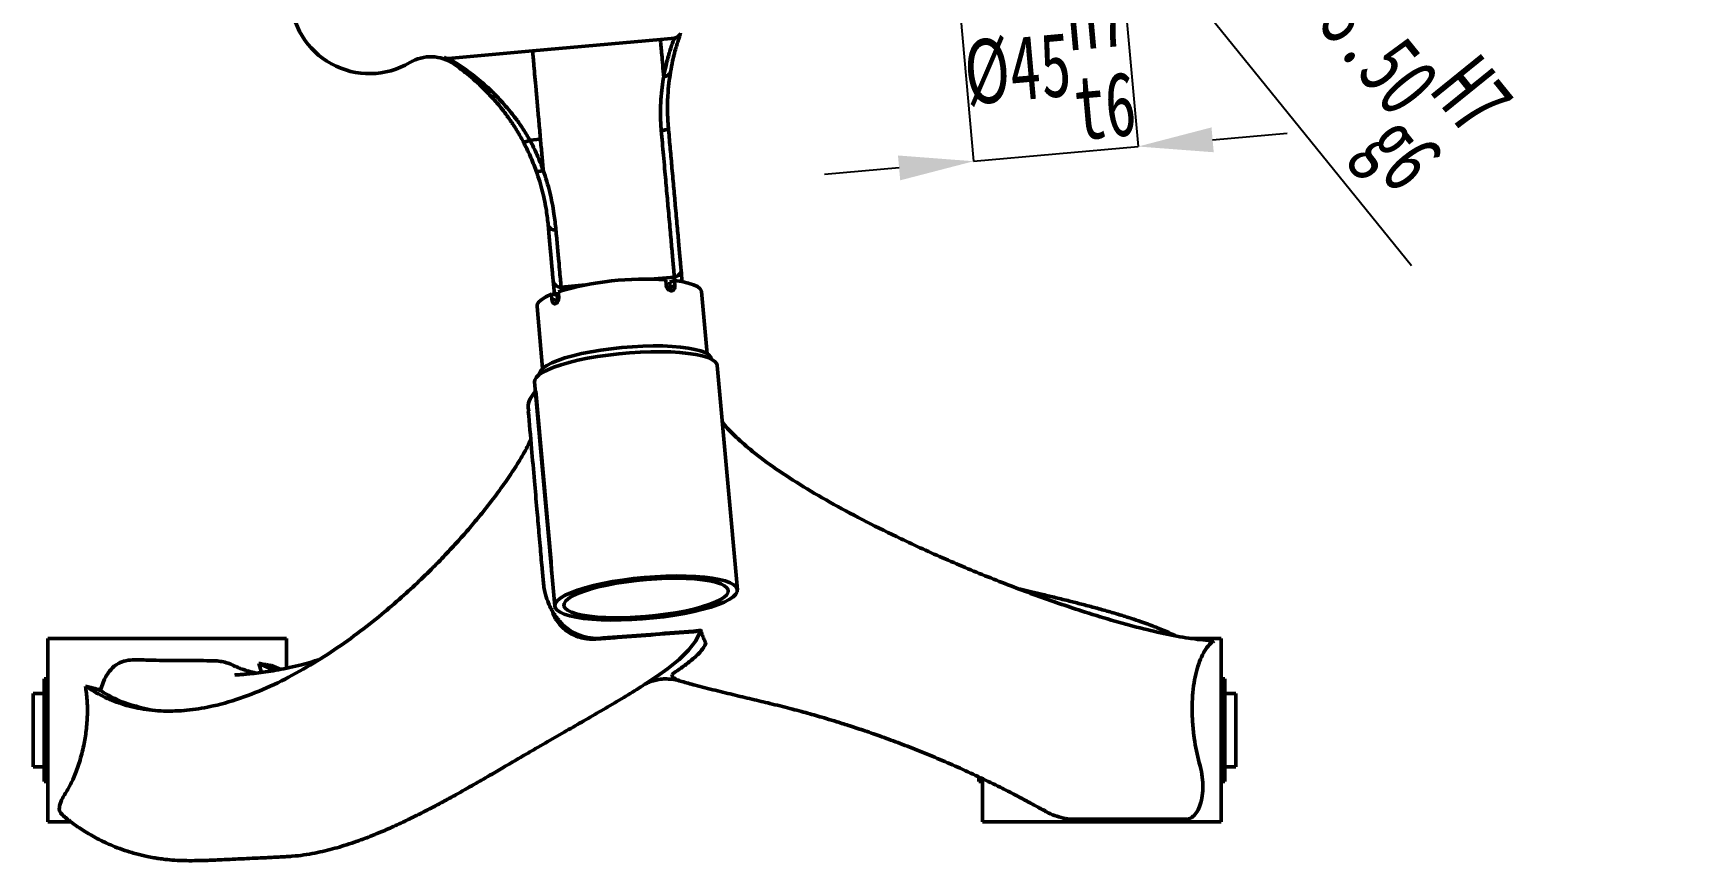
# Model space of a CAD drawing. Header units: millimetres. Extents: x 10 to 584, y 10 to 410.
# Drawn here: x 396.2 to 487, y 209.1 to 254.2 of the extents above; entities that cross this region are included whole.
import ezdxf

# ---------------------------------------------------------------- set-up
doc = ezdxf.new("R2010")
doc.units = ezdxf.units.MM
doc.header["$PDSIZE"] = -1
doc.layers.add('SLD-0', color=7, linetype='Continuous')
doc.styles.add('SLDTEXTSTYLE2', font='TXT', dxfattribs={"width": 0.7})
doc.dimstyles.new('SLDDIMSTYLE2', dxfattribs={"dimtxt": 3.5, "dimasz": 4.08, "dimexe": 0, "dimexo": 0.0625, "dimgap": 0.875, "dimtad": 1, "dimlfac": 5, "dimrnd": 1e-09, "dimzin": 12, "dimdsep": 46, "dimtxsty": 'SLDTEXTSTYLE2', "dimsah": 1, "dimcen": 0.09, "dimadec": 0, "dimazin": 3, "dimtfac": 1, "dimtmove": 0, "dimatfit": 0, "dimfxl": 1, "dimfrac": 2, "dimtolj": 1, "dimarcsym": 0})
doc.dimstyles.new('SLDDIMSTYLE4', dxfattribs={"dimtxt": 3.5, "dimasz": 4.08, "dimexe": 0, "dimexo": 0.0625, "dimgap": 0.875, "dimtad": 1, "dimlfac": 5, "dimrnd": 1e-09, "dimzin": 4, "dimdsep": 46, "dimtxsty": 'SLDTEXTSTYLE2', "dimsah": 1, "dimcen": 0, "dimadec": 0, "dimazin": 1, "dimtfac": 1, "dimtofl": 0, "dimtmove": 0, "dimatfit": 3, "dimfxl": 1, "dimfrac": 2, "dimtolj": 1, "dimarcsym": 0})

# ---------------------------------------------------------------- blocks, each defined once
blk = doc.blocks.new('_D_3')
at = {"layer": 'Defpoints', "color": 0, "lineweight": 50, "transparency": 16777216}
for p in [(455.606, 257.049), (446.641, 256.246), (456.414, 248.024)]:
    blk.add_point(p, dxfattribs=at)
at = {"layer": 'SLD-0', "color": 0, "lineweight": -2, "transparency": 16777216}
for p, q in [((455.611, 256.987), (456.414, 248.024)), ((446.647, 256.184), (447.45, 247.221)), ((447.45, 247.221), (456.414, 248.024)), ((460.478, 248.388), (464.541, 248.752)), ((443.386, 246.857), (439.322, 246.493))]:
    blk.add_line(p, q, dxfattribs=at)
at = {"layer": 'SLD-0', "color": 0, "lineweight": 50, "transparency": 16777216}
for points in [[(460.417, 249.066), (460.538, 247.711), (456.414, 248.024)], [(443.325, 247.535), (443.447, 246.18), (447.45, 247.221)]]:
    blk.add_solid(points, dxfattribs=at)
at = {"layer": 'SLD-0', "color": 0, "transparency": 16777216, "insert": (451.125, 256.628), "char_height": 3.5, "attachment_point": 2, "rotation": 5.11836, "style": 'SLDTEXTSTYLE2'}
blk.add_mtext('\\A1;%%C45\\SH7^ t6;', dxfattribs=at)
blk = doc.blocks.new('_D_5')
at = {"layer": 'Defpoints', "color": 0, "lineweight": 50, "transparency": 16777216}
for p in [(450.133, 267.704), (451.831, 265.604)]:
    blk.add_point(p, dxfattribs=at)
at = {"layer": 'SLD-0', "color": 0, "lineweight": -2, "transparency": 16777216}
blk.add_line((471.318, 241.512), (454.397, 262.432), dxfattribs=at)
at = {"layer": 'SLD-0', "color": 0, "lineweight": 50, "transparency": 16777216}
blk.add_solid([(454.926, 262.86), (453.868, 262.005), (451.831, 265.604)], dxfattribs=at)
at = {"layer": 'SLD-0', "color": 0, "transparency": 16777216, "insert": (468.69, 260.994), "char_height": 3.5, "attachment_point": 1, "rotation": 308.96737, "style": 'SLDTEXTSTYLE2'}
blk.add_mtext('\\A1;R13.50\\SH7^ g6;', dxfattribs=at)

msp = doc.modelspace()

# ---------------------------------------------------------------- linework, layer by layer
at = {"color": 7, "linetype": 'Continuous', "lineweight": 50}
for p, q in [((423.4028, 253.2437), (430.3749, 253.8682)), ((430.3749, 253.8682), (431.1358, 253.9364)), ((418.8031, 252.8317), (423.4028, 253.2437)), ((423.2531, 248.3659), (423.8351, 248.418)), ((424.5766, 240.1394), (424.5257, 240.7076)), ((429.8222, 240.7906), (431.1342, 240.9081)), ((430.6643, 240.7598), (430.6904, 240.4685)), ((431.1336, 240.7161), (430.8863, 240.6242)), ((430.8863, 240.6242), (430.9123, 240.333)), ((431.1336, 240.7161), (431.1597, 240.4249)), ((431.1515, 240.7139), (431.1342, 240.9081)), ((431.4978, 241.3321), (431.5487, 240.7639)), ((431.5405, 240.6504), (431.5487, 240.7639)), ((424.4318, 239.9673), (424.4579, 239.6761)), ((424.4318, 239.9673), (424.7455, 239.9382)), ((424.7455, 239.9382), (424.7716, 239.647)), ((424.7595, 239.7821), (424.8256, 239.7219)), ((424.802, 240.1048), (424.828, 239.8136)), ((424.9589, 240.355), (426.2709, 240.4725)), ((424.9589, 240.355), (424.9763, 240.1608)), ((431.1597, 240.4249), (430.9123, 240.333)), ((432.9144, 236.7249), (432.6112, 240.1108)), ((423.6471, 239.3078), (423.9503, 235.922)), ((424.4579, 239.6761), (424.7716, 239.647)), ((433.1414, 236.4325), (433.1408, 236.44)), ((434.5698, 223.8479), (433.4743, 236.0785)), ((423.5142, 235.1864), (424.6097, 222.9558)), ((423.7782, 235.6014), (423.7789, 235.5939)), ((423.5775, 234.7059), (424.4123, 225.3864)), ((409.9857, 221.2), (396.9857, 221.2)), ((396.9857, 221.2), (396.9857, 211.2)), ((409.9857, 221.2), (409.9857, 219.5977)), ((460.9415, 221.2), (459.2767, 221.2)), ((460.9415, 221.2), (460.9415, 211.2)), ((408.4806, 219.8348), (409.3443, 219.4514)), ((408.4807, 219.8349), (408.6244, 219.3418)), ((409.1685, 219.7194), (409.6727, 219.5109)), ((396.9857, 219), (396.7857, 219)), ((396.7857, 217.2035), (396.7857, 219)), ((461.1415, 219), (460.9415, 219)), ((461.1415, 217.2035), (461.1415, 219)), ((396.7857, 218.2), (396.1857, 218.2)), ((396.1857, 216.9168), (396.1857, 218.2)), ((429.4273, 218.6409), (429.5518, 218.7147)), ((461.7415, 218.2), (461.1415, 218.2)), ((461.7415, 216.9168), (461.7415, 218.2)), ((396.7857, 213.4), (396.7857, 217.2035)), ((461.1415, 213.4), (461.1415, 217.2035)), ((396.1857, 214.2), (396.1857, 216.9168)), ((461.7415, 214.2), (461.7415, 216.9168)), ((396.1857, 214.2), (396.7857, 214.2)), ((396.7857, 213.4), (396.9857, 213.4)), ((447.7415, 213.4), (447.7415, 213.6359)), ((447.7415, 213.4), (447.9415, 213.4)), ((447.9415, 213.5436), (447.9415, 211.2)), ((460.9415, 213.4), (461.1415, 213.4)), ((461.1415, 214.2), (461.7415, 214.2)), ((396.9857, 211.2), (398.2334, 211.2)), ((447.9415, 211.2), (460.9415, 211.2)), ((456.3978, 211.3396), (455.9838, 211.3396)), ((458.7292, 211.3396), (456.3978, 211.3396)), ((458.8543, 211.3396), (458.7292, 211.3396)), ((458.9594, 211.3396), (458.8543, 211.3396))]:
    msp.add_line(p, q, dxfattribs=at)
at = {"color": 7, "linetype": 'Continuous', "lineweight": 50, "flags": 128}
for points in [[(430.4193, 248.8886), (430.4969, 248.8979), (430.571, 248.9113), (430.6389, 248.9284), (430.6979, 248.9485), (430.7459, 248.9708), (430.7809, 248.9945), (430.8016, 249.0187), (430.8072, 249.0425)], [(423.2531, 248.3659), (423.1886, 248.3363), (423.1259, 248.3118), (423.0669, 248.2931), (423.0138, 248.2808), (422.968, 248.2753), (422.9313, 248.2768), (422.9048, 248.2852), (422.8893, 248.3003)], [(432.6112, 240.1108), (432.6059, 240.1429), (432.5372, 240.2683), (432.3934, 240.3842), (432.1768, 240.4886), (431.8912, 240.5797), (431.5415, 240.656), (431.1336, 240.7161)], [(431.5429, 240.6557), (431.5478, 240.6875), (431.5487, 240.7639)], [(424.4318, 239.9673), (424.133, 239.8283), (423.9024, 239.6872), (423.7438, 239.5464), (423.6599, 239.4085), (423.6471, 239.3078)], [(424.8283, 239.8117), (424.7826, 239.8324), (424.7534, 239.8495)], [(433.1408, 236.44), (433.1003, 236.5556), (432.9888, 236.6738), (432.8087, 236.7822), (432.5626, 236.879), (432.2543, 236.9627), (431.8885, 237.0322), (431.4707, 237.0864), (431.0073, 237.1244), (430.5052, 237.1457), (429.9722, 237.1499), (429.4162, 237.137), (428.8457, 237.1072), (428.2693, 237.0609), (427.6958, 236.9989), (427.1339, 236.922), (426.5921, 236.8315), (426.0787, 236.7286), (425.6012, 236.6151), (425.1672, 236.4925), (424.783, 236.3628)], [(423.5142, 235.1864), (423.5254, 235.2883), (423.6013, 235.427), (423.746, 235.5685), (423.9573, 235.7109), (424.2323, 235.8522), (424.5671, 235.9904), (424.9571, 236.1236), (425.3967, 236.2498), (425.8798, 236.3675), (426.3996, 236.4748), (426.9488, 236.5703), (427.5197, 236.6526), (428.1043, 236.7206), (428.6944, 236.7733), (429.2816, 236.81), (429.8578, 236.8302), (430.4149, 236.8335), (430.9449, 236.82), (431.4406, 236.7899), (431.895, 236.7435), (432.3016, 236.6814), (432.6547, 236.6047), (432.9495, 236.5143), (433.1817, 236.4115), (433.3481, 236.2978), (433.4463, 236.1748), (433.4743, 236.0785)], [(424.783, 236.3628), (424.4546, 236.2279), (424.1869, 236.0898), (423.9839, 235.9507), (423.8488, 235.8127), (423.7836, 235.6778), (423.7782, 235.6014)], [(434.5587, 223.746), (434.4827, 223.6073), (434.3381, 223.4658), (434.1268, 223.3234), (433.8518, 223.1821), (433.5169, 223.0439), (433.127, 222.9107), (432.6874, 222.7845), (432.2043, 222.6668), (431.6845, 222.5595), (431.1352, 222.464), (430.5643, 222.3817), (429.9798, 222.3137), (429.3897, 222.261), (428.8025, 222.2243), (428.2263, 222.2041), (427.6692, 222.2008), (427.1391, 222.2143), (426.6434, 222.2444), (426.1891, 222.2908), (425.7825, 222.3529), (425.4294, 222.4296), (425.1346, 222.52), (424.9024, 222.6228), (424.736, 222.7365), (424.6377, 222.8595), (424.609, 222.9902), (424.6502, 223.1266), (424.7607, 223.2669), (424.939, 223.4091), (425.1826, 223.5512), (425.488, 223.6912), (425.8511, 223.8271), (426.2666, 223.9571), (426.7287, 224.0793), (427.2311, 224.192), (427.7665, 224.2935), (428.3276, 224.3826), (428.9063, 224.4579), (429.4947, 224.5183), (430.0844, 224.5631), (430.6671, 224.5916), (431.2347, 224.6034), (431.7792, 224.5983), (432.293, 224.5765), (432.7689, 224.5381), (433.2001, 224.4838), (433.5806, 224.4143), (433.9052, 224.3306), (434.1691, 224.2338), (434.3687, 224.1254), (434.5013, 224.0068), (434.5649, 223.8797), (434.5587, 223.746)], [(434.0618, 223.7115), (433.9874, 223.5792), (433.8436, 223.4441), (433.6327, 223.3083), (433.358, 223.1739), (433.0239, 223.0432), (432.6357, 222.9181), (432.1994, 222.8007), (431.722, 222.6927), (431.2109, 222.5959), (430.6743, 222.5119), (430.1206, 222.4418), (429.5585, 222.3869), (428.9969, 222.3481), (428.4446, 222.3258), (427.9104, 222.3205), (427.4027, 222.3322), (426.9295, 222.3609), (426.4982, 222.4059), (426.1157, 222.4666), (425.788, 222.5421), (425.5203, 222.6312), (425.3167, 222.7324), (425.1805, 222.8442), (425.1138, 222.9647), (425.1177, 223.0922), (425.1922, 223.2245), (425.336, 223.3597), (425.5469, 223.4955), (425.8216, 223.6298), (426.1556, 223.7605), (426.5439, 223.8856), (426.9802, 224.003), (427.4576, 224.111), (427.9686, 224.2078), (428.5053, 224.2919), (429.059, 224.3619), (429.6211, 224.4168), (430.1827, 224.4557), (430.7349, 224.478), (431.2691, 224.4833), (431.7768, 224.4715), (432.2501, 224.4429), (432.6813, 224.3978), (433.0638, 224.3371), (433.3916, 224.2616), (433.6593, 224.1725), (433.8629, 224.0713), (433.9991, 223.9596), (434.0658, 223.839), (434.0618, 223.7115)], [(429.5518, 218.7147), (429.6163, 218.753), (430.2029, 219.1427), (430.7544, 219.5349), (431.398, 220.0484), (431.9122, 220.5535), (432.2969, 221.0697), (432.5596, 221.601), (432.5666, 221.6279), (432.5647, 221.6324), (432.5616, 221.6339), (432.5571, 221.6343), (432.5504, 221.6338), (432.5386, 221.6318), (432.4899, 221.621), (432.2967, 221.5825), (432.1781, 221.5659), (432.178, 221.5659), (432.178, 221.5659)]]:
    msp.add_lwpolyline(points, dxfattribs=at)
at = {"color": 7, "linetype": 'Continuous', "lineweight": 50}
for centre, radius, start, end in [((414.5116, 256.298), 4.3, 181.491751, 300.825093), ((431.1001, 254.3348), 0.4, 275.11836, 340.094859), ((417.8544, 250.6961), 2.2235, 55.406913, 120.825093), ((418.7675, 253.2301), 0.4, 238.583251, 275.11836), ((412.3038, 242.648), 12, 55.406913, 58.583251), ((430.598, 252.1854), 0.3392, 262.858811, 343.366918), ((424.5935, 243.8288), 0.355, 198.095191, 283.874444), ((424.9186, 240.7479), 0.395, 185.865841, 275.846828), ((429.5773, 223.9256), 16.8693, 86.305606, 106.444091), ((431.1039, 241.302), 0.395, 274.389891, 4.370878), ((424.9575, 240.1739), 0.3825, 185.167978, 216.361004), ((426.8694, 223.7692), 2.5723, 218.810338, 272.939414)]:
    msp.add_arc(centre, radius, start, end, dxfattribs=at)
for points, knots in [([(430.3749, 253.8682), (430.3767, 253.8486), (430.3805, 253.8062), (430.4042, 253.5412), (430.4388, 253.1551), (430.4852, 252.6373), (430.5264, 252.1771), (430.5516, 251.8955), (430.5558, 251.8488)], [0, 0, 0, 0, 0.1564666, 0.3375514, 0.5364888, 0.7457285, 0.9578184, 1, 1, 1, 1]), ([(430.5558, 251.8488), (430.5959, 252.0532), (430.699, 252.5782), (430.8539, 253.1238), (430.9883, 253.5392), (431.0671, 253.7597), (431.1226, 253.9045), (431.1314, 253.9257), (431.1358, 253.9364)], [0, 0, 0, 0, 0.1865095, 0.4790473, 0.6294782, 0.7798041, 0.889046, 1, 1, 1, 1]), ([(431.4762, 254.1986), (431.4724, 254.1881), (431.4647, 254.167), (431.4129, 254.021), (431.339, 253.8017), (431.2112, 253.3878), (431.0608, 252.8362), (430.961, 252.2948), (430.923, 252.0883)], [0, 0, 0, 0, 0.1129908, 0.2281279, 0.3729979, 0.5179516, 0.816164, 1, 1, 1, 1]), ([(418.8031, 252.8317), (418.8031, 252.8317), (418.8031, 252.8317), (418.824, 252.8205), (418.9346, 252.7581), (419.1773, 252.6124), (419.5411, 252.3771), (420.1284, 251.9561), (420.7483, 251.4453), (421.3656, 250.8526), (421.8013, 250.3879), (422.1994, 249.9201), (422.5628, 249.4537), (422.9209, 248.9352), (423.1461, 248.5591), (423.2531, 248.3659), (423.2531, 248.3659)], [0, 0, 0, 0, 0.0000012, 0.0295944, 0.0897702, 0.1516018, 0.2534009, 0.3565076, 0.535708, 0.6274997, 0.7192519, 0.7880404, 0.8567904, 0.9283752, 0.9999988, 1, 1, 1, 1]), ([(422.8893, 248.3003), (422.7844, 248.4894), (422.5747, 248.8673), (422.23, 249.4002), (421.8741, 249.8959), (421.4818, 250.3874), (421.0606, 250.8616), (420.4609, 251.4665), (419.7783, 252.0544), (419.3187, 252.3823), (419.1168, 252.5265)], [0, 0, 0, 0, 0.087759, 0.1754703, 0.2668828, 0.3583536, 0.4716655, 0.5850258, 0.8176077, 1, 1, 1, 1]), ([(423.4028, 253.2437), (423.4048, 253.2211), (423.4092, 253.1722), (423.4362, 252.8709), (423.4754, 252.434), (423.5276, 251.851), (423.5906, 251.1468), (423.6633, 250.336), (423.7452, 249.4211), (423.8055, 248.7483), (423.8351, 248.418)], [0, 0, 0, 0, 0.1014076, 0.2194896, 0.3491657, 0.4848491, 0.6211443, 0.753461, 0.8789581, 1, 1, 1, 1]), ([(430.4193, 248.8886), (430.3998, 249.1818), (430.3601, 249.7762), (430.3919, 250.5737), (430.4596, 251.2675), (430.5236, 251.6539), (430.5558, 251.8488)], [0, 0, 0, 0, 0.2566883, 0.5205204, 0.758124, 1, 1, 1, 1]), ([(430.923, 252.0883), (430.8929, 251.8925), (430.8323, 251.4979), (430.7717, 250.7936), (430.7458, 249.9703), (430.7865, 249.3551), (430.8072, 249.0425)], [0, 0, 0, 0, 0.23805922, 0.47976639, 0.73561465, 1, 1, 1, 1]), ([(431.1342, 240.9081), (431.1342, 240.9081), (431.1286, 240.9696), (431.1138, 241.1349), (431.0734, 241.5863), (431.0103, 242.2905), (430.9337, 243.1464), (430.8656, 243.9065), (430.7996, 244.6429), (430.7311, 245.408), (430.6608, 246.1933), (430.6021, 246.8486), (430.5211, 247.7527), (430.4592, 248.4431), (430.4193, 248.8886)], [0, 0, 0, 0, 0.000001, 0.0722901, 0.1446939, 0.2947659, 0.4371465, 0.5098839, 0.5825993, 0.6950335, 0.7532781, 0.8115618, 0.8784149, 1, 1, 1, 1]), ([(430.8072, 249.0425), (430.838, 248.6986), (430.8995, 248.0109), (430.9791, 247.1223), (431.0433, 246.4059), (431.1099, 245.6623), (431.1753, 244.9329), (431.2385, 244.2267), (431.3042, 243.4928), (431.3775, 242.6752), (431.4379, 242.0001), (431.478, 241.5525), (431.4912, 241.4055), (431.4978, 241.3321)], [0, 0, 0, 0, 0.0976102, 0.1952076, 0.2503633, 0.3054809, 0.4196632, 0.4908231, 0.5620044, 0.7075816, 0.8516968, 0.9259159, 1, 1, 1, 1]), ([(423.6007, 246.6953), (423.4967, 246.9695), (423.2883, 247.5192), (423.0225, 248.0395), (422.8893, 248.3003)], [0, 0, 0, 0, 0.4987843, 1, 1, 1, 1]), ([(423.2531, 248.3659), (423.2531, 248.3659), (423.3966, 248.1068), (423.668, 247.5687), (423.8803, 247.006), (423.9868, 246.7237)], [0, 0, 0, 0, 0.0000065, 0.4982229, 1, 1, 1, 1]), ([(423.8351, 248.418), (423.8602, 248.1377), (423.9105, 247.5755), (423.9613, 247.0082), (423.9868, 246.7237)], [0, 0, 0, 0, 0.4984473, 1, 1, 1, 1]), ([(424.256, 243.7186), (424.2278, 243.9819), (424.1836, 244.3955), (424.0708, 245.0201), (423.9514, 245.5522), (423.7981, 246.117), (423.6665, 246.5025), (423.6007, 246.6953)], [0, 0, 0, 0, 0.2996865, 0.4707951, 0.6417958, 0.8208068, 1, 1, 1, 1]), ([(423.9868, 246.7237), (424.0539, 246.5228), (424.1881, 246.1211), (424.3476, 245.5139), (424.4764, 244.9229), (424.5994, 244.227), (424.6482, 243.7694), (424.6786, 243.4842)], [0, 0, 0, 0, 0.1724095, 0.344687, 0.5238984, 0.7032144, 1, 1, 1, 1]), ([(424.5257, 240.7076), (424.5194, 240.7783), (424.5067, 240.92), (424.467, 241.3623), (424.4113, 241.9844), (424.3365, 242.8199), (424.2829, 243.4178), (424.256, 243.7186)], [0, 0, 0, 0, 0.13716601, 0.27456689, 0.55934277, 0.77832227, 1, 1, 1, 1]), ([(424.6786, 243.4842), (424.7062, 243.1764), (424.7617, 242.5568), (424.8299, 241.7948), (424.8858, 241.171), (424.9309, 240.6669), (424.9495, 240.4595), (424.9589, 240.355)], [0, 0, 0, 0, 0.2176343, 0.4381797, 0.6343871, 0.8157712, 1, 1, 1, 1]), ([(424.828, 239.8136), (424.8288, 239.7801), (424.8302, 239.7133), (424.8037, 239.6146), (424.76, 239.5311), (424.7028, 239.4716), (424.6398, 239.4428), (424.5781, 239.4479), (424.524, 239.4864), (424.483, 239.554), (424.4637, 239.6231), (424.4591, 239.6658), (424.4579, 239.6761)], [0, 0, 0, 0, 0.1072095, 0.2144133, 0.3217669, 0.4292186, 0.5365076, 0.6436278, 0.7508351, 0.8582502, 0.9656702, 1, 1, 1, 1]), ([(424.5766, 240.1394), (424.5856, 240.0737), (424.5952, 240.0038), (424.6301, 239.9518), (424.6322, 239.9487)], [0, 0, 0, 0, 0.939996, 1, 1, 1, 1]), ([(431.1597, 240.4249), (431.1602, 240.3925), (431.1611, 240.3276), (431.1305, 240.245), (431.0792, 240.1851), (431.0098, 240.1546), (430.9304, 240.1568), (430.8497, 240.1913), (430.7771, 240.2545), (430.7218, 240.3393), (430.6966, 240.415), (430.6916, 240.4581), (430.6904, 240.4685)], [0, 0, 0, 0, 0.1072095, 0.2144133, 0.3217669, 0.4292186, 0.5365076, 0.6436278, 0.7508351, 0.8582502, 0.9656702, 1, 1, 1, 1]), ([(430.9123, 240.333), (430.9135, 240.3001), (430.9154, 240.2437), (430.8961, 240.1989), (430.8881, 240.1802)], [0, 0, 0, 0, 0.5829069, 1, 1, 1, 1]), ([(424.7824, 239.582), (424.7821, 239.5828), (424.7751, 239.6015), (424.7733, 239.6247), (424.7716, 239.647)], [0, 0, 0, 0, 0.043432, 1, 1, 1, 1]), ([(423.1925, 233.5959), (423.1821, 233.653), (423.1392, 233.8876), (423.2437, 234.2653), (423.4662, 234.559), (423.5775, 234.7059)], [0, 0, 0, 0, 0.1385677, 0.569282, 1, 1, 1, 1]), ([(423.1723, 233.5997), (423.2316, 232.9211), (423.343, 231.6474), (423.499, 229.863), (423.6328, 228.331), (423.7355, 227.1553), (423.8113, 226.2862), (423.8664, 225.6539), (423.9146, 225.1036), (423.9564, 224.6422), (423.9955, 224.2518), (424.0335, 223.8985), (424.1212, 223.5087), (424.2642, 223.1161), (424.4197, 222.8009), (424.5828, 222.5272), (424.7318, 222.3086), (424.8278, 222.1952), (424.862, 222.1547)], [0, 0, 0, 0, 0.1547405, 0.2904508, 0.4067884, 0.5039106, 0.5581932, 0.6048698, 0.6472556, 0.6780365, 0.7093749, 0.742545, 0.7758758, 0.8337291, 0.8821447, 0.9287297, 0.9745946, 1, 1, 1, 1]), ([(433.747, 233.0348), (433.7703, 232.9981), (433.9433, 232.7258), (434.489, 232.1759), (435.4241, 231.3463), (436.6562, 230.4382), (438.1528, 229.4695), (439.8102, 228.5047), (441.5902, 227.5554), (443.6191, 226.5539), (445.8898, 225.5188), (448.3778, 224.4788), (450.8747, 223.525), (453.0782, 222.7667), (454.9631, 222.186), (456.5358, 221.7549), (458.0129, 221.4129), (459.3824, 221.162), (460.1551, 221.0966), (460.5415, 221.0639)], [0, 0, 0, 0, 0.0080555, 0.0598044, 0.1115573, 0.1736581, 0.2357635, 0.2978721, 0.3599829, 0.4220953, 0.4997344, 0.5773766, 0.6550161, 0.7326545, 0.7861278, 0.8395998, 0.8930687, 0.9465354, 1, 1, 1, 1]), ([(423.3082, 232.0455), (423.2472, 231.9155), (423.068, 231.5338), (422.652, 230.826), (422.0891, 229.9528), (421.4407, 229.0442), (420.7826, 228.1933), (420.1341, 227.4063), (419.5081, 226.6844), (418.8218, 225.9327), (418.0624, 225.1425), (417.2074, 224.3029), (416.2436, 223.4161), (415.1186, 222.4482), (413.8367, 221.4386), (412.4048, 220.4258), (410.889, 219.4858), (409.3026, 218.6542), (407.66, 217.9703), (406.1217, 217.5166), (404.7115, 217.2742), (403.4402, 217.2078), (402.1816, 217.3126), (401.0235, 217.5951), (399.9631, 218.0178), (399.3432, 218.4026), (399.0293, 218.5973)], [0, 0, 0, 0, 0.02137, 0.0627883, 0.1031163, 0.1431447, 0.1835409, 0.2130029, 0.2432832, 0.2747448, 0.3078391, 0.3433557, 0.3823589, 0.4239369, 0.4737967, 0.5252334, 0.5780689, 0.6322188, 0.6875684, 0.7440816, 0.7872446, 0.8311359, 0.8758587, 0.9215803, 0.9603016, 1, 1, 1, 1]), ([(424.4123, 225.3864), (424.4147, 225.3551), (424.4204, 225.2797), (424.4293, 225.0695), (424.4267, 224.9072), (424.4463, 224.7955), (424.4477, 224.7873)], [0, 0, 0, 0, 0.1331793, 0.3208108, 0.9502921, 1, 1, 1, 1]), ([(458.4383, 221.3492), (458.4075, 221.3646), (458.21, 221.4633), (457.8801, 221.6045), (457.4933, 221.7648), (457.2181, 221.872), (457.0016, 221.9538), (456.7957, 222.0293), (456.4761, 222.143), (456.0104, 222.3004), (455.3928, 222.495), (454.716, 222.6941), (454.0257, 222.8854), (453.3421, 223.0656), (452.6458, 223.2424), (451.9438, 223.4153), (451.2466, 223.5833), (450.6047, 223.7364), (450.1814, 223.8369), (449.9737, 223.8864), (449.9601, 223.8897)], [0, 0, 0, 0, 0.0123717, 0.079445, 0.1253451, 0.1584916, 0.1820312, 0.2076659, 0.236489, 0.3024864, 0.3810972, 0.4619963, 0.5443718, 0.6229725, 0.6977069, 0.7815226, 0.8596251, 0.931296, 0.9955095, 1, 1, 1, 1]), ([(427.004, 221.1681), (427.004, 221.1681), (426.7901, 221.1466), (426.4397, 221.1444), (425.9667, 221.249), (425.5935, 221.398), (425.2512, 221.6088), (424.9529, 221.8698), (424.7122, 222.1833), (424.5421, 222.4544), (424.5029, 222.6362), (424.4919, 222.6871)], [0, 0, 0, 0, 0.00000369, 0.19844821, 0.3231382, 0.45129179, 0.57468882, 0.7016575, 0.82439419, 0.9508397, 1, 1, 1, 1]), ([(427.0013, 221.2003), (427.0013, 221.2003), (427.3441, 221.2287), (429.0693, 221.3541), (430.796, 221.4906), (432.1796, 221.5964), (432.1796, 221.5964)], [0, 0, 0, 0, 0.0000023, 0.1984294, 0.9999977, 1, 1, 1, 1]), ([(432.178, 221.5659), (432.178, 221.5659), (430.7923, 221.4538), (429.0684, 221.3276), (427.3436, 221.1942), (427.004, 221.1681), (427.004, 221.1681)], [0, 0, 0, 0, 0.0000023, 0.8030759, 0.9999977, 1, 1, 1, 1]), ([(432.1796, 221.5964), (432.1796, 221.5964), (432.2745, 221.5999), (432.3942, 221.6124), (432.5192, 221.6328), (432.5536, 221.6372), (432.5659, 221.6368), (432.5727, 221.6348), (432.5821, 221.6271), (432.5937, 221.5927), (432.6357, 221.4559), (432.7135, 221.2302), (432.8026, 221.0446), (432.851, 220.9562), (432.851, 220.9562)], [0, 0, 0, 0, 0.00000293, 0.07313791, 0.09141136, 0.09861639, 0.10191939, 0.10610946, 0.11199983, 0.13674344, 0.23359579, 0.61871525, 0.99999705, 1, 1, 1, 1]), ([(432.851, 220.9562), (432.851, 220.9562), (432.8278, 220.8815), (432.7556, 220.7305), (432.5235, 220.4208), (432.1365, 220.058), (431.581, 219.6343), (431.1931, 219.3694), (430.9874, 219.2342), (430.9874, 219.2342)], [0, 0, 0, 0, 0.0000014, 0.1414441, 0.2829105, 0.5686143, 0.7840445, 0.9999987, 1, 1, 1, 1]), ([(458.9594, 211.3396), (458.9649, 211.3396), (458.9987, 211.3396), (459.0606, 211.3428), (459.1541, 211.3568), (459.3226, 211.4097), (459.4988, 211.5516), (459.6949, 211.8319), (459.8476, 212.2391), (459.9407, 212.7455), (459.9552, 213.3167), (459.8865, 213.9399), (459.7061, 214.565), (459.5598, 215.2321), (459.4428, 215.9544), (459.3675, 216.7352), (459.3497, 217.5242), (459.3909, 218.271), (459.4842, 218.9442), (459.6272, 219.5526), (459.8138, 220.085), (460.0412, 220.5314), (460.2883, 220.868), (460.461, 221.0016), (460.5415, 221.0639)], [0, 0, 0, 0, 0.0012025, 0.0073308, 0.0134431, 0.0247921, 0.0645735, 0.1180797, 0.1731137, 0.2268538, 0.2823695, 0.3322969, 0.3839334, 0.4340564, 0.4852308, 0.5434587, 0.6035756, 0.658687, 0.7153946, 0.7707442, 0.8275124, 0.8865955, 0.9471346, 1, 1, 1, 1]), ([(407.2172, 219.6535), (407.1524, 219.6898), (406.9039, 219.8295), (406.4936, 219.9464), (406.0153, 219.9823), (405.2773, 219.9862), (404.1737, 220.0038), (403.029, 219.9927), (402.2106, 220.0246), (401.7197, 220.0439), (401.2349, 220.0019), (400.765, 219.8269), (400.4196, 219.5365), (400.1577, 219.1733), (399.9871, 218.7937), (399.8912, 218.5097), (399.8699, 218.3485), (399.8684, 218.3371)], [0, 0, 0, 0, 0.0280845, 0.1078485, 0.1503904, 0.1936935, 0.3626856, 0.5316717, 0.5887381, 0.645733, 0.701584, 0.7548172, 0.8280617, 0.8828807, 0.9392315, 0.995705, 1, 1, 1, 1]), ([(411.7228, 220.0258), (411.5972, 219.9868), (411.2917, 219.8919), (410.7693, 219.7513), (410.1696, 219.6077), (409.5573, 219.4841), (408.9918, 219.389), (408.445, 219.3147), (407.9884, 219.2682), (407.6367, 219.2352), (407.4027, 219.2141), (407.1857, 219.2064), (407.1747, 219.2039), (407.1717, 219.2033)], [0, 0, 0, 0, 0.0765444, 0.1862053, 0.316507, 0.4390174, 0.5554313, 0.6657736, 0.7779083, 0.8644636, 0.9477299, 0.9861256, 1, 1, 1, 1]), ([(408.4807, 219.8347), (408.5787, 219.818), (408.7421, 219.79), (408.9714, 219.7517), (409.1027, 219.73), (409.1684, 219.7192)], [0, 0, 0, 0, 0.4282501, 0.7141206, 1, 1, 1, 1]), ([(408.3684, 219.3096), (408.3158, 219.3189), (408.178, 219.3432), (408.0141, 219.3839), (407.8753, 219.422), (407.7857, 219.4486), (407.6855, 219.4804), (407.5595, 219.5242), (407.399, 219.5859), (407.2862, 219.6377), (407.2241, 219.6662)], [0, 0, 0, 0, 0.1222377, 0.3205533, 0.4009136, 0.4689478, 0.5457642, 0.6606146, 0.8129943, 1, 1, 1, 1]), ([(429.534, 218.7001), (429.5329, 218.6994), (429.5293, 218.6972), (429.5626, 218.7169), (429.6428, 218.7591), (429.7885, 218.8243), (430.0039, 218.8994), (430.2982, 218.9655), (430.6298, 218.9971), (431.0081, 218.9732), (431.2695, 218.9352), (431.3981, 218.8869), (431.3983, 218.8868)], [0, 0, 0, 0, 0.0391279, 0.1263988, 0.2227835, 0.3216134, 0.4380359, 0.56683, 0.7107911, 0.847044, 0.9996705, 1, 1, 1, 1]), ([(430.9874, 219.2342), (431.0045, 219.1873), (431.0387, 219.0935), (431.1879, 218.9705), (431.3153, 218.9241), (431.3973, 218.8942)], [0, 0, 0, 0, 0.2623942, 0.5250947, 1, 1, 1, 1]), ([(431.3964, 218.8898), (431.4427, 218.8763), (431.7242, 218.7946), (432.3778, 218.6187), (433.3484, 218.3689), (434.4316, 218.106), (435.468, 217.86), (436.3335, 217.6531), (437.0235, 217.4829), (437.5547, 217.3469), (438.0471, 217.2159), (438.507, 217.0893), (438.9566, 216.9617), (439.4525, 216.8165), (440.0393, 216.6387), (440.7445, 216.4158), (441.5593, 216.146), (442.4727, 215.8274), (443.4709, 215.4597), (444.5294, 215.0468), (445.6279, 214.593), (446.7431, 214.1057), (447.855, 213.5918), (448.8493, 213.1068), (449.7137, 212.6656), (450.4322, 212.2842), (450.9542, 211.9979), (451.1734, 211.8732), (451.2369, 211.8371)], [0, 0, 0, 0, 0.0070472, 0.0427894, 0.0960514, 0.1473728, 0.1959843, 0.2409003, 0.2672855, 0.2917406, 0.3142335, 0.3348756, 0.3545498, 0.3753804, 0.4017666, 0.4334238, 0.470025, 0.5112153, 0.5566277, 0.6058894, 0.6575256, 0.7121366, 0.769419, 0.8291175, 0.8776228, 0.9275513, 0.9790359, 1, 1, 1, 1]), ([(397.7813, 211.5781), (397.7301, 211.6253), (397.5913, 211.7531), (397.5942, 212.0642), (397.7676, 212.5051), (398.1145, 213.0143), (398.4224, 213.6728), (398.7153, 214.4543), (398.9392, 215.3113), (399.0844, 216.1868), (399.1458, 217.0223), (399.1346, 217.8472), (399.0648, 218.3443), (399.0294, 218.5973)], [0, 0, 0, 0, 0.0457459, 0.1238984, 0.2032997, 0.2974023, 0.3933319, 0.5009342, 0.61243, 0.7083294, 0.8076832, 0.9021189, 1, 1, 1, 1]), ([(397.7727, 211.5693), (397.7899, 211.5538), (397.9581, 211.4026), (398.2695, 211.1669), (398.6711, 210.879), (399.0439, 210.638), (399.4005, 210.4264), (399.7853, 210.2198), (400.1936, 210.0222), (400.6561, 209.8241), (401.1954, 209.6256), (401.7845, 209.4477), (402.3156, 209.3212), (402.7319, 209.2417), (403.0428, 209.1917), (403.4154, 209.1413), (403.9167, 209.0925), (404.4976, 209.074), (405.0718, 209.0783), (405.5704, 209.0905), (406.0005, 209.1061), (406.4986, 209.1282), (407.0678, 209.155), (407.6649, 209.1831), (408.2759, 209.2118), (408.8142, 209.2372), (409.2837, 209.2595), (409.6739, 209.2786), (409.9972, 209.2976), (410.4323, 209.3276), (410.9578, 209.3857), (411.5239, 209.4856), (412.093, 209.6098), (412.6224, 209.7478), (413.1491, 209.9031), (413.7292, 210.0942), (414.3738, 210.3301), (415.0835, 210.6153), (415.8358, 210.9437), (416.605, 211.3045), (417.3467, 211.6728), (418.0354, 212.0301), (418.6866, 212.3793), (419.2885, 212.7107), (419.8317, 213.016), (420.3023, 213.2841), (420.7484, 213.5407), (421.284, 213.8512), (421.9585, 214.246), (422.7486, 214.7111), (423.6519, 215.2373), (424.6111, 215.7904), (425.6061, 216.3616), (426.5664, 216.9143), (427.5299, 217.4759), (428.4979, 218.0513), (429.1204, 218.4418), (429.4304, 218.6363)], [0, 0, 0, 0, 0.002135, 0.0208165, 0.0360258, 0.0478944, 0.062028, 0.0753082, 0.0888533, 0.1040256, 0.1217183, 0.1418115, 0.1602754, 0.1716407, 0.1804741, 0.190411, 0.2041463, 0.2205447, 0.2351773, 0.2447735, 0.2533863, 0.2617007, 0.2725451, 0.2843277, 0.2958067, 0.3067584, 0.3145704, 0.3215373, 0.3282571, 0.3352276, 0.352167, 0.3702916, 0.3875484, 0.4039573, 0.4200637, 0.4386783, 0.460251, 0.4826397, 0.5075484, 0.533265, 0.5574212, 0.5799968, 0.6009863, 0.6219925, 0.6403169, 0.655872, 0.6700052, 0.6864331, 0.7117912, 0.7412993, 0.771231, 0.8098549, 0.8470692, 0.8832554, 0.9208717, 0.9605996, 1, 1, 1, 1]), ([(399.0294, 218.5975), (399.1285, 218.5714), (399.2967, 218.5272), (399.5343, 218.4659), (399.6727, 218.4308), (399.742, 218.4132)], [0, 0, 0, 0, 0.41831807, 0.70915388, 1, 1, 1, 1]), ([(399.742, 218.4132), (399.8712, 218.3337), (400.378, 218.0217), (401.2995, 217.5954), (402.1438, 217.4056), (402.5583, 217.3124)], [0, 0, 0, 0, 0.14827177, 0.58180125, 1, 1, 1, 1]), ([(451.2465, 211.8513), (451.3011, 211.8142), (451.4985, 211.68), (451.8576, 211.5356), (452.2386, 211.4121), (452.5304, 211.3546), (452.7784, 211.3332), (453.0749, 211.3416), (454.1577, 211.3349), (455.1292, 211.3374), (455.9838, 211.3396)], [0, 0, 0, 0, 0.0487619, 0.1762903, 0.3035364, 0.3509726, 0.3841607, 0.4502143, 0.5163307, 1, 1, 1, 1])]:
    msp.add_open_spline(points, degree=3, knots=knots, dxfattribs=at)
msp.add_open_spline([(423.9868, 246.7237), (423.9393, 246.7091), (423.8442, 246.6799), (423.7207, 246.6615), (423.6294, 246.6641), (423.6103, 246.6849), (423.6007, 246.6953)], degree=3, dxfattribs=at)

# ---------------------------------------------------------------- dimensions: what is measured, and where the dimension line sits
at = {"layer": 'SLD-0'}
dim = msp.add_radius_dim(center=(450.1332, 267.7036), mpoint=(451.8312, 265.6044), text='<>\\SH7^ g6;', dimstyle='SLDDIMSTYLE4', dxfattribs=at)
dim.commit()
dim.dimension.update_dxf_attribs({"geometry": '_D_5', "text_midpoint": (465.76, 248.3837), "dimtype": 164})
dim = msp.add_linear_dim(base=(456.414, 248.0243), p1=(446.6415, 256.2464), p2=(455.6056, 257.0494), angle=5.11836, text='%%C<>\\SH7^ t6;', dimstyle='SLDDIMSTYLE2', dxfattribs=at)
dim.commit()
dim.dimension.update_dxf_attribs({"geometry": '_D_3', "text_midpoint": (451.9319, 247.6228), "dimtype": 160})

doc.saveas('drawing.dxf')
